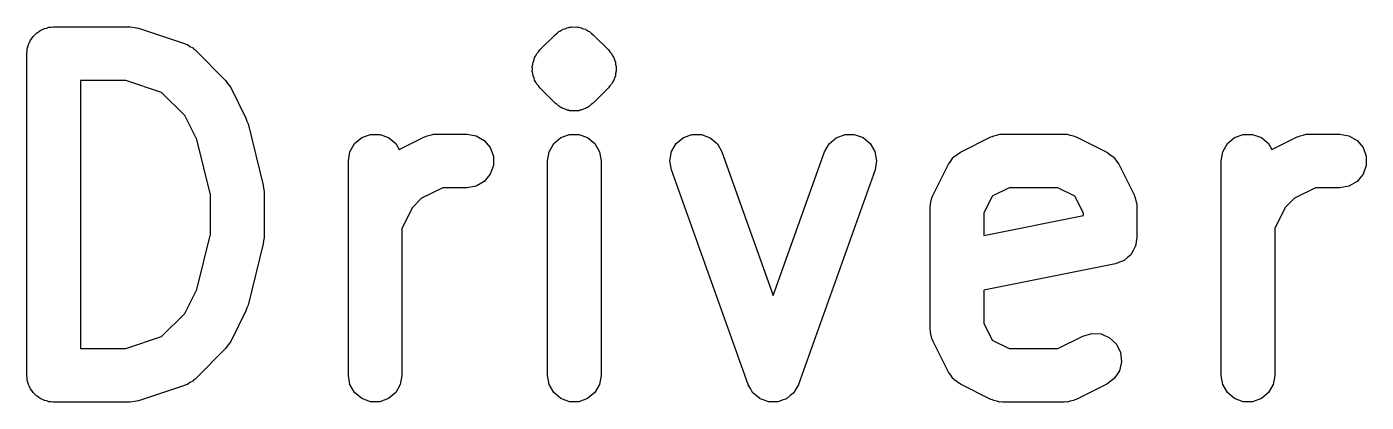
# Model space of a CAD drawing. Extents: x 25 to 125, y -131 to -25.
# Drawn here: x 46.53 to 59.02, y -59.35 to -55.85 of the extents above; entities that cross this region are included whole.
import ezdxf

# ---------------------------------------------------------------- set-up
doc = ezdxf.new("R2010")
doc.units = 0
doc.header["$MEASUREMENT"] = 0
doc.layers.add('BLACK', color=7, linetype='CONTINUOUS')

msp = doc.modelspace()

# ---------------------------------------------------------------- linework, layer by layer
at = {"layer": 'Black'}
for p, q in [((46.7117, -55.8634), (46.7323, -55.8559)), ((46.7323, -55.8559), (46.7542, -55.8559)), ((46.7542, -55.8559), (46.7757, -55.8521)), ((46.7757, -55.8521), (47.49, -55.8521)), ((47.49, -55.8521), (47.5294, -55.8591)), ((51.5791, -55.8597), (51.5894, -55.8559)), ((51.5894, -55.8559), (51.6004, -55.8559)), ((51.6004, -55.8559), (51.6111, -55.8531)), ((51.6111, -55.8531), (51.6329, -55.855)), ((51.6329, -55.855), (51.6546, -55.8531)), ((51.6546, -55.8531), (51.6653, -55.8559)), ((51.6653, -55.8559), (51.6763, -55.8559)), ((51.6763, -55.8559), (51.6866, -55.8597)), ((46.5517, -55.9977), (46.5592, -55.9771)), ((46.5592, -55.9771), (46.5733, -55.9604)), ((46.5733, -55.9604), (46.5842, -55.9414)), ((46.5842, -55.9414), (46.601, -55.9274)), ((46.601, -55.9274), (46.615, -55.9106)), ((46.615, -55.9106), (46.634, -55.8997)), ((46.634, -55.8997), (46.6507, -55.8856)), ((46.6507, -55.8856), (46.6713, -55.8782)), ((46.6713, -55.8782), (46.6902, -55.8672)), ((46.6902, -55.8672), (46.7117, -55.8634)), ((47.5294, -55.8591), (47.5691, -55.865)), ((47.5691, -55.865), (47.9976, -56.0078)), ((51.3132, -56.0682), (51.4561, -55.9254)), ((51.4561, -55.9254), (51.474, -55.9128)), ((51.474, -55.9128), (51.4895, -55.8974)), ((51.4895, -55.8974), (51.4994, -55.8927)), ((51.4994, -55.8927), (51.5079, -55.8856)), ((51.5079, -55.8856), (51.5182, -55.8819)), ((51.5182, -55.8819), (51.5272, -55.8756)), ((51.5272, -55.8756), (51.5483, -55.8699)), ((51.5483, -55.8699), (51.5682, -55.8607)), ((51.5682, -55.8607), (51.5791, -55.8597)), ((51.6866, -55.8597), (51.6976, -55.8607)), ((51.6976, -55.8607), (51.7174, -55.8699)), ((51.7174, -55.8699), (51.7385, -55.8756)), ((51.7385, -55.8756), (51.7475, -55.8819)), ((51.7475, -55.8819), (51.7579, -55.8856)), ((51.7579, -55.8856), (51.7663, -55.8927)), ((51.7663, -55.8927), (51.7763, -55.8974)), ((51.7763, -55.8974), (51.7917, -55.9128)), ((51.7917, -55.9128), (51.8096, -55.9254)), ((51.8096, -55.9254), (51.9525, -56.0682)), ((46.5257, -56.1021), (46.5295, -56.0806)), ((46.5257, -59.1021), (46.5257, -56.1021)), ((46.5295, -56.0587), (46.537, -56.0382)), ((46.5295, -56.0806), (46.5295, -56.0587)), ((46.537, -56.0382), (46.5408, -56.0166)), ((46.5408, -56.0166), (46.5517, -55.9977)), ((47.9976, -56.0078), (48.0103, -56.0147)), ((48.0103, -56.0147), (48.0242, -56.0184)), ((48.0242, -56.0184), (48.0482, -56.0352)), ((48.0482, -56.0352), (48.074, -56.0492)), ((48.074, -56.0492), (48.0835, -56.06)), ((48.0835, -56.06), (48.0953, -56.0682)), ((48.0953, -56.0682), (48.3811, -56.3539)), ((51.276, -56.1214), (51.2852, -56.1016)), ((51.2852, -56.1016), (51.3007, -56.0861)), ((51.3007, -56.0861), (51.3132, -56.0682)), ((51.9525, -56.0682), (51.965, -56.0861)), ((51.965, -56.0861), (51.9805, -56.1016)), ((51.9805, -56.1016), (51.9897, -56.1214)), ((51.241, -56.2232), (51.2466, -56.2021)), ((51.2429, -56.245), (51.241, -56.2232)), ((51.2466, -56.2021), (51.2485, -56.1803)), ((51.2485, -56.1803), (51.2578, -56.1605)), ((51.2578, -56.1605), (51.2634, -56.1393)), ((51.2634, -56.1393), (51.276, -56.1214)), ((51.9897, -56.1214), (52.0023, -56.1393)), ((52.0023, -56.1393), (52.008, -56.1605)), ((52.008, -56.1605), (52.0172, -56.1803)), ((52.0172, -56.1803), (52.0191, -56.2021)), ((52.0191, -56.2021), (52.0248, -56.2232)), ((52.0248, -56.2232), (52.0229, -56.245)), ((47.0257, -56.3521), (47.0257, -58.8521)), ((47.4494, -56.3521), (47.0257, -56.3521)), ((47.7835, -56.4635), (47.4494, -56.3521)), ((48.3811, -56.3539), (48.404, -56.3867)), ((51.241, -56.2668), (51.2429, -56.245)), ((51.2466, -56.2879), (51.241, -56.2668)), ((51.2485, -56.3097), (51.2466, -56.2879)), ((51.2578, -56.3295), (51.2485, -56.3097)), ((51.2634, -56.3507), (51.2578, -56.3295)), ((51.276, -56.3686), (51.2634, -56.3507)), ((52.0023, -56.3507), (51.9897, -56.3686)), ((52.008, -56.3295), (52.0023, -56.3507)), ((52.0172, -56.3097), (52.008, -56.3295)), ((52.0191, -56.2879), (52.0172, -56.3097)), ((52.0248, -56.2668), (52.0191, -56.2879)), ((52.0229, -56.245), (52.0248, -56.2668)), ((47.9988, -56.6788), (47.7835, -56.4635)), ((48.404, -56.3867), (48.4279, -56.4189)), ((48.4279, -56.4189), (48.5707, -56.7046)), ((51.2852, -56.3884), (51.276, -56.3686)), ((51.3007, -56.4039), (51.2852, -56.3884)), ((51.3132, -56.4218), (51.3007, -56.4039)), ((51.4561, -56.5646), (51.3132, -56.4218)), ((51.9525, -56.4218), (51.8096, -56.5646)), ((51.965, -56.4039), (51.9525, -56.4218)), ((51.9805, -56.3884), (51.965, -56.4039)), ((51.9897, -56.3686), (51.9805, -56.3884)), ((51.474, -56.5772), (51.4561, -56.5646)), ((51.4895, -56.5926), (51.474, -56.5772)), ((51.4994, -56.5973), (51.4895, -56.5926)), ((51.5079, -56.6044), (51.4994, -56.5973)), ((51.5182, -56.6081), (51.5079, -56.6044)), ((51.7579, -56.6044), (51.7475, -56.6081)), ((51.7663, -56.5973), (51.7579, -56.6044)), ((51.7763, -56.5926), (51.7663, -56.5973)), ((51.7917, -56.5772), (51.7763, -56.5926)), ((51.8096, -56.5646), (51.7917, -56.5772)), ((48.1113, -56.9037), (47.9988, -56.6788)), ((48.5707, -56.7046), (48.5785, -56.7308)), ((48.5785, -56.7308), (48.5897, -56.7558)), ((51.5272, -56.6144), (51.5182, -56.6081)), ((51.5483, -56.6201), (51.5272, -56.6144)), ((51.5682, -56.6293), (51.5483, -56.6201)), ((51.5791, -56.6303), (51.5682, -56.6293)), ((51.5894, -56.6341), (51.5791, -56.6303)), ((51.6004, -56.6341), (51.5894, -56.6341)), ((51.6111, -56.6369), (51.6004, -56.6341)), ((51.6329, -56.635), (51.6111, -56.6369)), ((51.6546, -56.6369), (51.6329, -56.635)), ((51.6653, -56.6341), (51.6546, -56.6369)), ((51.6763, -56.6341), (51.6653, -56.6341)), ((51.6866, -56.6303), (51.6763, -56.6341)), ((51.6976, -56.6293), (51.6866, -56.6303)), ((51.7174, -56.6201), (51.6976, -56.6293)), ((51.7385, -56.6144), (51.7174, -56.6201)), ((51.7475, -56.6081), (51.7385, -56.6144)), ((48.5897, -56.7558), (48.7325, -57.3272)), ((49.6507, -56.8856), (49.7323, -56.8559)), ((49.7323, -56.8559), (49.8191, -56.8559)), ((49.8191, -56.8559), (49.9007, -56.8856)), ((50.2905, -56.8621), (50.3186, -56.8538)), ((50.3186, -56.8538), (50.3329, -56.8546)), ((50.3329, -56.8546), (50.3471, -56.8521)), ((50.3471, -56.8521), (50.6329, -56.8521)), ((50.6329, -56.8521), (50.7184, -56.8672)), ((51.5079, -56.8856), (51.5894, -56.8559)), ((51.5894, -56.8559), (51.6763, -56.8559)), ((51.6763, -56.8559), (51.7579, -56.8856)), ((52.652, -56.8849), (52.7338, -56.8557)), ((52.7338, -56.8557), (52.8206, -56.8562)), ((52.8206, -56.8562), (52.902, -56.8864)), ((54.078, -56.8864), (54.1594, -56.8562)), ((54.1594, -56.8562), (54.2462, -56.8557)), ((54.2462, -56.8557), (54.328, -56.8849)), ((55.5762, -56.8621), (55.6043, -56.8538)), ((55.6043, -56.8538), (55.6187, -56.8546)), ((55.6187, -56.8546), (55.6329, -56.8521)), ((55.6329, -56.8521), (56.2043, -56.8521)), ((56.2043, -56.8521), (56.2185, -56.8546)), ((56.2185, -56.8546), (56.2329, -56.8538)), ((56.2329, -56.8538), (56.2609, -56.8621)), ((57.7936, -56.8856), (57.8752, -56.8559)), ((57.8752, -56.8559), (57.962, -56.8559)), ((57.962, -56.8559), (58.0436, -56.8856)), ((58.4333, -56.8621), (58.4614, -56.8538)), ((58.4614, -56.8538), (58.4758, -56.8546)), ((58.4758, -56.8546), (58.49, -56.8521)), ((58.49, -56.8521), (58.7757, -56.8521)), ((58.7757, -56.8521), (58.8612, -56.8672)), ((48.24, -57.4186), (48.1113, -56.9037)), ((49.5408, -57.0166), (49.5842, -56.9414)), ((49.5842, -56.9414), (49.6507, -56.8856)), ((49.9007, -56.8856), (49.9672, -56.9414)), ((49.9672, -56.9414), (49.9991, -56.9967)), ((49.9991, -56.9967), (50.2353, -56.8785)), ((50.2353, -56.8785), (50.2492, -56.8744)), ((50.2492, -56.8744), (50.2616, -56.8672)), ((50.2616, -56.8672), (50.2905, -56.8621)), ((50.7184, -56.8672), (50.7936, -56.9106)), ((50.7936, -56.9106), (50.8494, -56.9771)), ((50.8494, -56.9771), (50.8791, -57.0587)), ((51.3979, -57.0166), (51.4413, -56.9414)), ((51.4413, -56.9414), (51.5079, -56.8856)), ((51.7579, -56.8856), (51.8244, -56.9414)), ((51.8244, -56.9414), (51.8678, -57.0166)), ((52.5413, -57.0152), (52.5852, -56.9403)), ((52.5852, -56.9403), (52.652, -56.8849)), ((52.902, -56.8864), (52.9682, -56.9426)), ((52.9682, -56.9426), (53.0111, -57.0181)), ((53.9688, -57.0181), (54.0118, -56.9426)), ((54.0118, -56.9426), (54.078, -56.8864)), ((54.328, -56.8849), (54.3948, -56.9403)), ((54.3948, -56.9403), (54.4387, -57.0152)), ((55.2353, -57.0214), (55.5211, -56.8785)), ((55.5211, -56.8785), (55.5349, -56.8744)), ((55.5349, -56.8744), (55.5474, -56.8672)), ((55.5474, -56.8672), (55.5762, -56.8621)), ((56.2609, -56.8621), (56.2898, -56.8672)), ((56.2898, -56.8672), (56.3023, -56.8744)), ((56.3023, -56.8744), (56.3161, -56.8785)), ((56.3161, -56.8785), (56.6018, -57.0214)), ((57.6836, -57.0166), (57.7271, -56.9414)), ((57.7271, -56.9414), (57.7936, -56.8856)), ((58.0436, -56.8856), (58.1101, -56.9414)), ((58.1101, -56.9414), (58.142, -56.9967)), ((58.142, -56.9967), (58.3782, -56.8785)), ((58.3782, -56.8785), (58.392, -56.8744)), ((58.392, -56.8744), (58.4045, -56.8672)), ((58.4045, -56.8672), (58.4333, -56.8621)), ((58.8612, -56.8672), (58.9364, -56.9106)), ((58.9364, -56.9106), (58.9922, -56.9771)), ((58.9922, -56.9771), (59.0219, -57.0587)), ((49.5257, -57.1021), (49.5408, -57.0166)), ((49.5257, -59.1021), (49.5257, -57.1021)), ((50.8791, -57.0587), (50.8791, -57.1456)), ((51.3829, -57.1021), (51.3979, -57.0166)), ((51.3829, -59.1021), (51.3829, -57.1021)), ((51.8678, -57.0166), (51.8829, -57.1021)), ((51.8829, -57.1021), (51.8829, -59.1021)), ((52.5257, -57.1006), (52.5413, -57.0152)), ((52.5403, -57.1862), (52.5257, -57.1006)), ((53.0111, -57.0181), (53.49, -58.3588)), ((53.49, -58.3588), (53.9688, -57.0181)), ((54.4387, -57.0152), (54.4543, -57.1006)), ((54.4543, -57.1006), (54.4397, -57.1862)), ((55.1235, -57.1332), (55.1454, -57.1037)), ((55.1454, -57.1037), (55.1656, -57.0731)), ((55.1656, -57.0731), (55.1711, -57.069)), ((55.1711, -57.069), (55.1753, -57.0635)), ((55.1753, -57.0635), (55.2059, -57.0432)), ((55.2059, -57.0432), (55.2353, -57.0214)), ((56.6018, -57.0214), (56.6313, -57.0432)), ((56.6313, -57.0432), (56.6619, -57.0635)), ((56.6619, -57.0635), (56.666, -57.069)), ((56.666, -57.069), (56.6715, -57.0731)), ((56.6715, -57.0731), (56.6918, -57.1037)), ((56.6918, -57.1037), (56.7136, -57.1332)), ((57.6686, -57.1021), (57.6836, -57.0166)), ((57.6686, -59.1021), (57.6686, -57.1021)), ((59.0219, -57.0587), (59.0219, -57.1456)), ((50.8494, -57.2271), (50.7936, -57.2937)), ((50.8791, -57.1456), (50.8494, -57.2271)), ((53.2546, -59.1862), (52.5403, -57.1862)), ((54.4397, -57.1862), (53.7254, -59.1862)), ((54.9807, -57.4189), (55.1235, -57.1332)), ((56.7136, -57.1332), (56.8565, -57.4189)), ((58.9922, -57.2271), (58.9364, -57.2937)), ((59.0219, -57.1456), (58.9922, -57.2271)), ((48.7325, -57.3272), (48.7347, -57.3577)), ((50.4062, -57.3521), (50.2095, -57.4505)), ((50.6329, -57.3521), (50.4062, -57.3521)), ((50.7184, -57.3371), (50.6329, -57.3521)), ((50.7936, -57.2937), (50.7184, -57.3371)), ((55.6919, -57.3521), (55.5335, -57.4313)), ((56.1453, -57.3521), (55.6919, -57.3521)), ((56.3037, -57.4313), (56.1453, -57.3521)), ((58.549, -57.3521), (58.3524, -57.4505)), ((58.7757, -57.3521), (58.549, -57.3521)), ((58.8612, -57.3371), (58.7757, -57.3521)), ((58.9364, -57.2937), (58.8612, -57.3371)), ((48.24, -57.7857), (48.24, -57.4186)), ((48.7347, -57.3577), (48.74, -57.3879)), ((48.74, -57.3879), (48.74, -57.8164)), ((50.2095, -57.4505), (50.124, -57.5359)), ((54.9559, -57.5021), (54.9643, -57.4741)), ((54.9643, -57.4741), (54.9694, -57.4452)), ((54.9694, -57.4452), (54.9766, -57.4327)), ((54.9766, -57.4327), (54.9807, -57.4189)), ((55.5335, -57.4313), (55.4543, -57.5897)), ((56.3829, -57.5897), (56.3037, -57.4313)), ((56.8565, -57.4189), (56.8606, -57.4327)), ((56.8606, -57.4327), (56.8678, -57.4452)), ((56.8678, -57.4452), (56.8729, -57.4741)), ((56.8729, -57.4741), (56.8812, -57.5021)), ((58.3524, -57.4505), (58.2669, -57.5359)), ((50.124, -57.5359), (50.0257, -57.7326)), ((54.9543, -57.5307), (54.9568, -57.5165)), ((54.9543, -58.6736), (54.9543, -57.5307)), ((54.9568, -57.5165), (54.9559, -57.5021)), ((55.4543, -57.5897), (55.4543, -57.7972)), ((56.3829, -57.6115), (56.3829, -57.5897)), ((56.8812, -57.5021), (56.8804, -57.5165)), ((56.8804, -57.5165), (56.8829, -57.5307)), ((56.8829, -57.5307), (56.8829, -57.8164)), ((58.2669, -57.5359), (58.1686, -57.7326)), ((55.4543, -57.7972), (56.3829, -57.6115)), ((48.1113, -58.3006), (48.24, -57.7857)), ((48.7347, -57.8465), (48.7325, -57.8771)), ((48.74, -57.8164), (48.7347, -57.8465)), ((50.0257, -57.7326), (50.0257, -59.1021)), ((56.8758, -57.8564), (56.8697, -57.8965)), ((56.8829, -57.8164), (56.8758, -57.8564)), ((58.1686, -57.7326), (58.1686, -59.1021)), ((48.7325, -57.8771), (48.5897, -58.4485)), ((56.8244, -57.9771), (56.7933, -58.0032)), ((56.8258, -57.9746), (56.8244, -57.9771)), ((56.828, -57.9727), (56.8258, -57.9746)), ((56.8475, -57.9371), (56.828, -57.9727)), ((56.8678, -57.9019), (56.8475, -57.9371)), ((56.8683, -57.8991), (56.8678, -57.9019)), ((56.8697, -57.8965), (56.8683, -57.8991)), ((56.6819, -58.0616), (55.4543, -58.3071)), ((56.7197, -58.0468), (56.6819, -58.0616)), ((56.7579, -58.0329), (56.7197, -58.0468)), ((56.7601, -58.0311), (56.7579, -58.0329)), ((56.7628, -58.03), (56.7601, -58.0311)), ((56.7933, -58.0032), (56.7628, -58.03)), ((47.9988, -58.5255), (48.1113, -58.3006)), ((55.4543, -58.3071), (55.4543, -58.6146)), ((48.5785, -58.4735), (48.5707, -58.4997)), ((48.5897, -58.4485), (48.5785, -58.4735)), ((47.7835, -58.7408), (47.9988, -58.5255)), ((48.5707, -58.4997), (48.4279, -58.7854)), ((54.9568, -58.6878), (54.9543, -58.6736)), ((54.9559, -58.7022), (54.9568, -58.6878)), ((54.9643, -58.7302), (54.9559, -58.7022)), ((54.9694, -58.7591), (54.9643, -58.7302)), ((55.4543, -58.6146), (55.5335, -58.7729)), ((56.3782, -58.7357), (56.4614, -58.7109)), ((56.4614, -58.7109), (56.5481, -58.7161)), ((56.5481, -58.7161), (56.6277, -58.7507)), ((47.0257, -58.8521), (47.4494, -58.8521)), ((47.4494, -58.8521), (47.7835, -58.7408)), ((48.3811, -58.8503), (48.0953, -59.1361)), ((48.404, -58.8175), (48.3811, -58.8503)), ((48.4279, -58.7854), (48.404, -58.8175)), ((54.9766, -58.7716), (54.9694, -58.7591)), ((54.9807, -58.7854), (54.9766, -58.7716)), ((55.1235, -59.0711), (54.9807, -58.7854)), ((55.5335, -58.7729), (55.6919, -58.8521)), ((55.6919, -58.8521), (56.1453, -58.8521)), ((56.1453, -58.8521), (56.3782, -58.7357)), ((56.6277, -58.7507), (56.6908, -58.8104)), ((56.6908, -58.8104), (56.7296, -58.888)), ((56.7396, -58.9743), (56.7194, -59.0587)), ((56.7296, -58.888), (56.7396, -58.9743)), ((46.5295, -59.1237), (46.5257, -59.1021)), ((49.5408, -59.1876), (49.5257, -59.1021)), ((50.0257, -59.1021), (50.0106, -59.1876)), ((51.3979, -59.1876), (51.3829, -59.1021)), ((51.8829, -59.1021), (51.8678, -59.1876)), ((55.1454, -59.1006), (55.1235, -59.0711)), ((55.1656, -59.1312), (55.1454, -59.1006)), ((56.7194, -59.0587), (56.6715, -59.1312)), ((57.6836, -59.1876), (57.6686, -59.1021)), ((58.1686, -59.1021), (58.1535, -59.1876)), ((46.5295, -59.1456), (46.5295, -59.1237)), ((46.537, -59.1661), (46.5295, -59.1456)), ((46.5408, -59.1876), (46.537, -59.1661)), ((46.5517, -59.2066), (46.5408, -59.1876)), ((46.5592, -59.2271), (46.5517, -59.2066)), ((46.5733, -59.2439), (46.5592, -59.2271)), ((47.9976, -59.1965), (47.5691, -59.3393)), ((48.0103, -59.1896), (47.9976, -59.1965)), ((48.0242, -59.1859), (48.0103, -59.1896)), ((48.0482, -59.1691), (48.0242, -59.1859)), ((48.074, -59.1551), (48.0482, -59.1691)), ((48.0835, -59.1443), (48.074, -59.1551)), ((48.0953, -59.1361), (48.0835, -59.1443)), ((49.5842, -59.2628), (49.5408, -59.1876)), ((50.0106, -59.1876), (49.9672, -59.2628)), ((51.4413, -59.2628), (51.3979, -59.1876)), ((51.8678, -59.1876), (51.8244, -59.2628)), ((53.2553, -59.1876), (53.2546, -59.1862)), ((53.2556, -59.1891), (53.2553, -59.1876)), ((53.2768, -59.2252), (53.2556, -59.1891)), ((53.2975, -59.2617), (53.2768, -59.2252)), ((53.7032, -59.2253), (53.6825, -59.2617)), ((53.7244, -59.1891), (53.7032, -59.2253)), ((53.7247, -59.1876), (53.7244, -59.1891)), ((53.7254, -59.1862), (53.7247, -59.1876)), ((55.1711, -59.1353), (55.1656, -59.1312)), ((55.1753, -59.1408), (55.1711, -59.1353)), ((55.2059, -59.161), (55.1753, -59.1408)), ((55.2353, -59.1829), (55.2059, -59.161)), ((55.5211, -59.3257), (55.2353, -59.1829)), ((56.6018, -59.1829), (56.3161, -59.3257)), ((56.6715, -59.1312), (56.6018, -59.1829)), ((57.7271, -59.2628), (57.6836, -59.1876)), ((58.1535, -59.1876), (58.1101, -59.2628)), ((46.5842, -59.2628), (46.5733, -59.2439)), ((46.601, -59.2769), (46.5842, -59.2628)), ((46.615, -59.2937), (46.601, -59.2769)), ((46.634, -59.3046), (46.615, -59.2937)), ((46.6507, -59.3186), (46.634, -59.3046)), ((46.6713, -59.3261), (46.6507, -59.3186)), ((46.6902, -59.3371), (46.6713, -59.3261)), ((46.7117, -59.3409), (46.6902, -59.3371)), ((46.7323, -59.3483), (46.7117, -59.3409)), ((46.7542, -59.3483), (46.7323, -59.3483)), ((46.7757, -59.3521), (46.7542, -59.3483)), ((47.49, -59.3521), (46.7757, -59.3521)), ((47.5294, -59.3452), (47.49, -59.3521)), ((47.5691, -59.3393), (47.5294, -59.3452)), ((49.6507, -59.3186), (49.5842, -59.2628)), ((49.7323, -59.3483), (49.6507, -59.3186)), ((49.8191, -59.3483), (49.7323, -59.3483)), ((49.9007, -59.3186), (49.8191, -59.3483)), ((49.9672, -59.2628), (49.9007, -59.3186)), ((51.5079, -59.3186), (51.4413, -59.2628)), ((51.5894, -59.3483), (51.5079, -59.3186)), ((51.6763, -59.3483), (51.5894, -59.3483)), ((51.7579, -59.3186), (51.6763, -59.3483)), ((51.8244, -59.2628), (51.7579, -59.3186)), ((53.2987, -59.2627), (53.2975, -59.2617)), ((53.2995, -59.264), (53.2987, -59.2627)), ((53.3318, -59.2908), (53.2995, -59.264)), ((53.3637, -59.3179), (53.3318, -59.2908)), ((53.3651, -59.3184), (53.3637, -59.3179)), ((53.3663, -59.3194), (53.3651, -59.3184)), ((53.4058, -59.3335), (53.3663, -59.3194)), ((53.4451, -59.3481), (53.4058, -59.3335)), ((53.4466, -59.3481), (53.4451, -59.3481)), ((53.4481, -59.3486), (53.4466, -59.3481)), ((53.49, -59.3483), (53.4481, -59.3486)), ((53.5319, -59.3486), (53.49, -59.3483)), ((53.5334, -59.3481), (53.5319, -59.3486)), ((53.5349, -59.3481), (53.5334, -59.3481)), ((53.5742, -59.3335), (53.5349, -59.3481)), ((53.6137, -59.3194), (53.5742, -59.3335)), ((53.6149, -59.3184), (53.6137, -59.3194)), ((53.6163, -59.3179), (53.6149, -59.3184)), ((53.6483, -59.2908), (53.6163, -59.3179)), ((53.6805, -59.264), (53.6483, -59.2908)), ((53.6813, -59.2627), (53.6805, -59.264)), ((53.6825, -59.2617), (53.6813, -59.2627)), ((55.5349, -59.3299), (55.5211, -59.3257)), ((55.5474, -59.3371), (55.5349, -59.3299)), ((55.5762, -59.3422), (55.5474, -59.3371)), ((55.6043, -59.3505), (55.5762, -59.3422)), ((55.6187, -59.3496), (55.6043, -59.3505)), ((55.6329, -59.3521), (55.6187, -59.3496)), ((56.2043, -59.3521), (55.6329, -59.3521)), ((56.2185, -59.3496), (56.2043, -59.3521)), ((56.2329, -59.3505), (56.2185, -59.3496)), ((56.2609, -59.3422), (56.2329, -59.3505)), ((56.2898, -59.3371), (56.2609, -59.3422)), ((56.3023, -59.3299), (56.2898, -59.3371)), ((56.3161, -59.3257), (56.3023, -59.3299)), ((57.7936, -59.3186), (57.7271, -59.2628)), ((57.8752, -59.3483), (57.7936, -59.3186)), ((57.962, -59.3483), (57.8752, -59.3483)), ((58.0436, -59.3186), (57.962, -59.3483)), ((58.1101, -59.2628), (58.0436, -59.3186))]:
    msp.add_line(p, q, dxfattribs=at)

doc.saveas('drawing.dxf')
